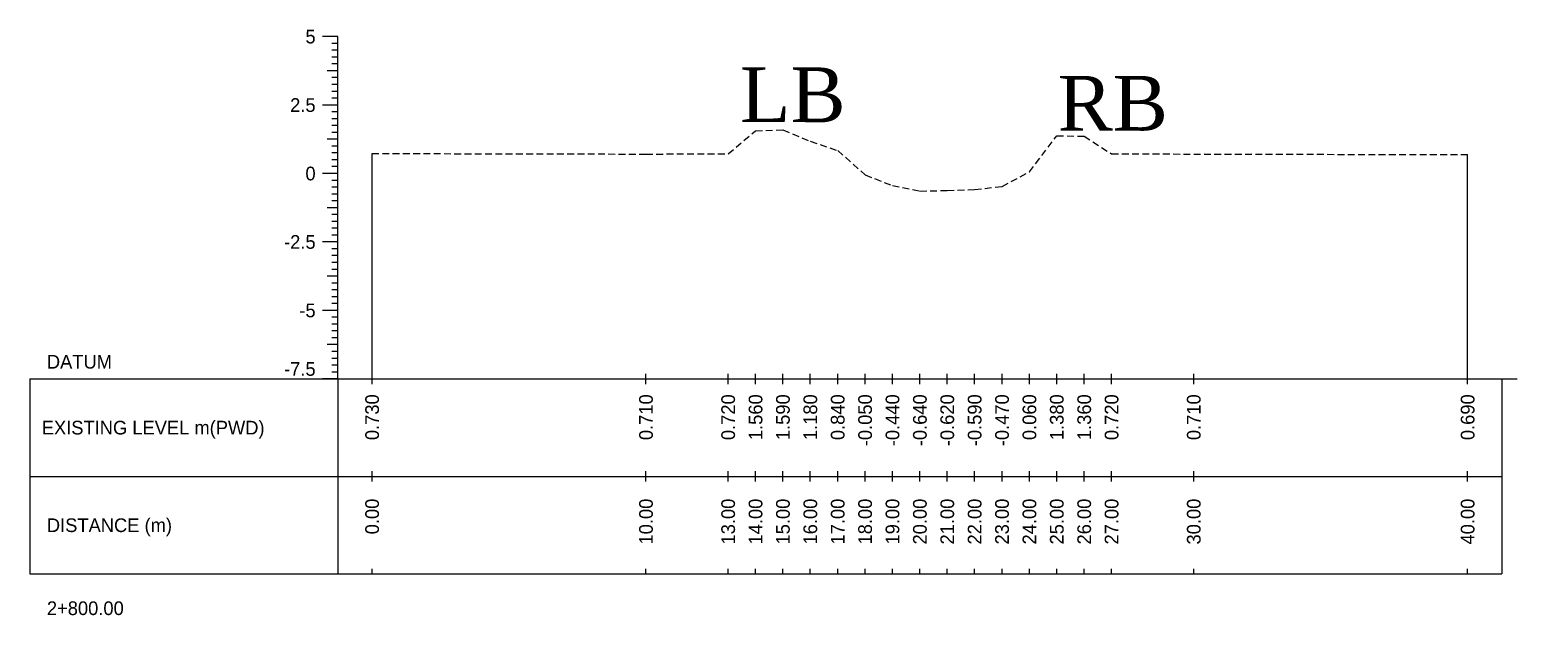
# Model space of a CAD drawing. Header units: inches. Extents: x 2917 to 4535, y -1482 to -1060.
# Drawn here: x 4272.8 to 4327.1, y -1107.3 to -1086 of the extents above; entities that cross this region are included whole.
import ezdxf
from ezdxf.enums import TextEntityAlignment as Align

# ---------------------------------------------------------------- set-up
doc = ezdxf.new("R2010")
doc.units = ezdxf.units.IN
doc.header["$MEASUREMENT"] = 0
doc.linetypes.add('HIDDEN', pattern=[0.375, 0.25, -0.125])
doc.layers.add('CS_Drawing', color=7, linetype='Continuous')
doc.layers.add('GL', color=3, linetype='HIDDEN')
doc.styles.add('romans', font='romans.shx')

msp = doc.modelspace()

# ---------------------------------------------------------------- linework, layer by layer
at = {"layer": 'CS_Drawing'}
for p, q in [((4284.033, -1086.201), (4283.47, -1086.201)), ((4284.033, -1086.201), (4283.639, -1086.201)), ((4284.033, -1086.201), (4283.808, -1086.201)), ((4284.033, -1098.701), (4284.033, -1086.201)), ((4284.033, -1086.451), (4283.808, -1086.451)), ((4284.033, -1086.701), (4283.808, -1086.701)), ((4284.033, -1086.951), (4283.808, -1086.951)), ((4284.033, -1087.201), (4283.808, -1087.201)), ((4284.033, -1087.451), (4283.639, -1087.451)), ((4284.033, -1087.451), (4283.808, -1087.451)), ((4284.033, -1087.701), (4283.808, -1087.701)), ((4284.033, -1087.951), (4283.808, -1087.951)), ((4284.033, -1088.201), (4283.808, -1088.201)), ((4284.033, -1088.701), (4283.47, -1088.701)), ((4284.033, -1088.701), (4283.639, -1088.701)), ((4284.033, -1088.451), (4283.808, -1088.451)), ((4284.033, -1088.701), (4283.808, -1088.701)), ((4284.033, -1088.951), (4283.808, -1088.951)), ((4284.033, -1089.201), (4283.808, -1089.201)), ((4284.033, -1089.451), (4283.808, -1089.451)), ((4284.033, -1089.951), (4283.639, -1089.951)), ((4284.033, -1089.701), (4283.808, -1089.701)), ((4284.033, -1089.951), (4283.808, -1089.951)), ((4284.033, -1090.201), (4283.808, -1090.201)), ((4284.033, -1090.451), (4283.808, -1090.451)), ((4285.283, -1098.701), (4285.283, -1090.471)), ((4325.283, -1098.701), (4325.283, -1090.511)), ((4284.033, -1090.701), (4283.808, -1090.701)), ((4284.033, -1090.951), (4283.808, -1090.951)), ((4284.033, -1091.201), (4283.47, -1091.201)), ((4284.033, -1091.201), (4283.639, -1091.201)), ((4284.033, -1091.201), (4283.808, -1091.201)), ((4284.033, -1091.451), (4283.808, -1091.451)), ((4284.033, -1091.701), (4283.808, -1091.701)), ((4284.033, -1091.951), (4283.808, -1091.951)), ((4284.033, -1092.201), (4283.808, -1092.201)), ((4284.033, -1092.451), (4283.639, -1092.451)), ((4284.033, -1092.451), (4283.808, -1092.451)), ((4284.033, -1092.701), (4283.808, -1092.701)), ((4284.033, -1092.951), (4283.808, -1092.951)), ((4284.033, -1093.201), (4283.808, -1093.201)), ((4284.033, -1093.701), (4283.47, -1093.701)), ((4284.033, -1093.701), (4283.639, -1093.701)), ((4284.033, -1093.451), (4283.808, -1093.451)), ((4284.033, -1093.701), (4283.808, -1093.701)), ((4284.033, -1093.951), (4283.808, -1093.951)), ((4284.033, -1094.201), (4283.808, -1094.201)), ((4284.033, -1094.451), (4283.808, -1094.451)), ((4284.033, -1094.701), (4283.808, -1094.701)), ((4284.033, -1094.951), (4283.639, -1094.951)), ((4284.033, -1094.951), (4283.808, -1094.951)), ((4284.033, -1095.201), (4283.808, -1095.201)), ((4284.033, -1095.451), (4283.808, -1095.451)), ((4284.033, -1095.701), (4283.808, -1095.701)), ((4284.033, -1095.951), (4283.808, -1095.951)), ((4284.033, -1096.201), (4283.47, -1096.201)), ((4284.033, -1096.201), (4283.639, -1096.201)), ((4284.033, -1096.201), (4283.808, -1096.201)), ((4284.033, -1096.451), (4283.808, -1096.451)), ((4284.033, -1096.701), (4283.808, -1096.701)), ((4284.033, -1096.951), (4283.808, -1096.951)), ((4284.033, -1097.451), (4283.639, -1097.451)), ((4284.033, -1097.201), (4283.808, -1097.201)), ((4284.033, -1097.451), (4283.808, -1097.451)), ((4284.033, -1097.701), (4283.808, -1097.701)), ((4284.033, -1097.951), (4283.808, -1097.951)), ((4272.783, -1098.701), (4284.033, -1098.701)), ((4272.783, -1098.701), (4272.783, -1105.826)), ((4284.033, -1098.701), (4283.47, -1098.701)), ((4284.033, -1098.701), (4283.639, -1098.701)), ((4284.033, -1098.201), (4283.808, -1098.201)), ((4284.033, -1098.451), (4283.808, -1098.451)), ((4284.033, -1098.701), (4283.808, -1098.701)), ((4284.033, -1098.701), (4326.533, -1098.701)), ((4284.033, -1098.701), (4284.033, -1105.826)), ((4285.283, -1098.889), (4285.283, -1098.514)), ((4295.283, -1098.889), (4295.283, -1098.514)), ((4298.283, -1098.889), (4298.283, -1098.514)), ((4299.283, -1098.889), (4299.283, -1098.514)), ((4300.283, -1098.889), (4300.283, -1098.514)), ((4301.283, -1098.889), (4301.283, -1098.514)), ((4302.283, -1098.889), (4302.283, -1098.514)), ((4303.283, -1098.889), (4303.283, -1098.514)), ((4304.283, -1098.889), (4304.283, -1098.514)), ((4305.283, -1098.889), (4305.283, -1098.514)), ((4306.283, -1098.889), (4306.283, -1098.514)), ((4307.283, -1098.889), (4307.283, -1098.514)), ((4308.283, -1098.889), (4308.283, -1098.514)), ((4309.283, -1098.889), (4309.283, -1098.514)), ((4310.283, -1098.889), (4310.283, -1098.514)), ((4311.283, -1098.889), (4311.283, -1098.514)), ((4312.283, -1098.889), (4312.283, -1098.514)), ((4315.283, -1098.889), (4315.283, -1098.514)), ((4325.283, -1098.889), (4325.283, -1098.514)), ((4326.533, -1098.701), (4327.095, -1098.701)), ((4326.533, -1098.701), (4326.926, -1098.701)), ((4326.533, -1098.701), (4326.758, -1098.701)), ((4326.533, -1098.701), (4326.533, -1105.826)), ((4272.783, -1102.264), (4284.033, -1102.264)), ((4284.033, -1102.264), (4326.533, -1102.264)), ((4284.033, -1102.264), (4326.533, -1102.264)), ((4285.283, -1102.451), (4285.283, -1102.076)), ((4295.283, -1102.451), (4295.283, -1102.076)), ((4298.283, -1102.451), (4298.283, -1102.076)), ((4299.283, -1102.451), (4299.283, -1102.076)), ((4300.283, -1102.451), (4300.283, -1102.076)), ((4301.283, -1102.451), (4301.283, -1102.076)), ((4302.283, -1102.451), (4302.283, -1102.076)), ((4303.283, -1102.451), (4303.283, -1102.076)), ((4304.283, -1102.451), (4304.283, -1102.076)), ((4305.283, -1102.451), (4305.283, -1102.076)), ((4306.283, -1102.451), (4306.283, -1102.076)), ((4307.283, -1102.451), (4307.283, -1102.076)), ((4308.283, -1102.451), (4308.283, -1102.076)), ((4309.283, -1102.451), (4309.283, -1102.076)), ((4310.283, -1102.451), (4310.283, -1102.076)), ((4311.283, -1102.451), (4311.283, -1102.076)), ((4312.283, -1102.451), (4312.283, -1102.076)), ((4315.283, -1102.451), (4315.283, -1102.076)), ((4325.283, -1102.451), (4325.283, -1102.076)), ((4285.283, -1105.826), (4285.283, -1105.639)), ((4295.283, -1105.826), (4295.283, -1105.639)), ((4298.283, -1105.826), (4298.283, -1105.639)), ((4299.283, -1105.826), (4299.283, -1105.639)), ((4300.283, -1105.826), (4300.283, -1105.639)), ((4301.283, -1105.826), (4301.283, -1105.639)), ((4302.283, -1105.826), (4302.283, -1105.639)), ((4303.283, -1105.826), (4303.283, -1105.639)), ((4304.283, -1105.826), (4304.283, -1105.639)), ((4305.283, -1105.826), (4305.283, -1105.639)), ((4306.283, -1105.826), (4306.283, -1105.639)), ((4307.283, -1105.826), (4307.283, -1105.639)), ((4308.283, -1105.826), (4308.283, -1105.639)), ((4309.283, -1105.826), (4309.283, -1105.639)), ((4310.283, -1105.826), (4310.283, -1105.639)), ((4311.283, -1105.826), (4311.283, -1105.639)), ((4312.283, -1105.826), (4312.283, -1105.639)), ((4315.283, -1105.826), (4315.283, -1105.639)), ((4325.283, -1105.826), (4325.283, -1105.639)), ((4272.783, -1105.826), (4284.033, -1105.826)), ((4284.033, -1105.826), (4326.533, -1105.826))]:
    msp.add_line(p, q, dxfattribs=at)
at = {"layer": 'GL'}
msp.add_lwpolyline([(4285.283, -1090.471), (4295.283, -1090.491), (4298.283, -1090.481), (4299.283, -1089.641), (4300.283, -1089.611), (4301.283, -1090.021), (4302.283, -1090.361), (4303.283, -1091.251), (4304.283, -1091.641), (4305.283, -1091.841), (4306.283, -1091.821), (4307.283, -1091.791), (4308.283, -1091.671), (4309.283, -1091.141), (4310.283, -1089.821), (4311.283, -1089.841), (4312.283, -1090.481), (4315.283, -1090.491), (4325.283, -1090.511)], dxfattribs=at)

# ---------------------------------------------------------------- texts
at = {"char_height": 2, "width": 27.14775, "attachment_point": 1, "style": 'romans'}
for s, insert in [('{\\fTimes New Roman|b0|i0|c0|p18;LB}', (4298.713, -1087.325)), ('{\\fTimes New Roman|b0|i0|c0|p18;RB}', (4310.312, -1087.635))]:
    msp.add_mtext(s, dxfattribs=dict(at, insert=insert))
at = {"layer": 'CS_Drawing'}
for s, p in [('5', (4283.22, -1086.201)), ('2.5', (4283.22, -1088.701)), ('0', (4283.22, -1091.201)), ('-2.5', (4283.22, -1093.701)), ('-5', (4283.22, -1096.201))]:
    msp.add_text(s, height=0.5, dxfattribs=at).set_placement(p, align=Align.MIDDLE_RIGHT)
for s, p in [('DATUM', (4273.408, -1098.076)), ('EXISTING LEVEL m(PWD)', (4273.221, -1100.482)), ('DISTANCE (m)', (4273.408, -1104.045)), ('2+800.00', (4273.408, -1107.076))]:
    msp.add_text(s, height=0.5, dxfattribs=at).set_placement(p, align=Align.MIDDLE_LEFT)
msp.add_text('-7.5', height=0.5, dxfattribs=at).set_placement((4283.22, -1098.589), align=Align.RIGHT)
for s, p in [('0.730', (4285.283, -1099.264)), ('0.710', (4295.283, -1099.264)), ('0.720', (4298.283, -1099.264)), ('1.560', (4299.283, -1099.264)), ('1.590', (4300.283, -1099.264)), ('1.180', (4301.283, -1099.264)), ('0.840', (4302.283, -1099.264)), ('-0.050', (4303.283, -1099.264)), ('-0.440', (4304.283, -1099.264)), ('-0.640', (4305.283, -1099.264)), ('-0.620', (4306.283, -1099.264)), ('-0.590', (4307.283, -1099.264)), ('-0.470', (4308.283, -1099.264)), ('0.060', (4309.283, -1099.264)), ('1.380', (4310.283, -1099.264)), ('1.360', (4311.283, -1099.264)), ('0.720', (4312.283, -1099.264)), ('0.710', (4315.283, -1099.264)), ('0.690', (4325.283, -1099.264)), ('0.00', (4285.283, -1103.076)), ('10.00', (4295.283, -1103.076)), ('13.00', (4298.283, -1103.076)), ('14.00', (4299.283, -1103.076)), ('15.00', (4300.283, -1103.076)), ('16.00', (4301.283, -1103.076)), ('17.00', (4302.283, -1103.076)), ('18.00', (4303.283, -1103.076)), ('19.00', (4304.283, -1103.076)), ('20.00', (4305.283, -1103.076)), ('21.00', (4306.283, -1103.076)), ('22.00', (4307.283, -1103.076)), ('23.00', (4308.283, -1103.076)), ('24.00', (4309.283, -1103.076)), ('25.00', (4310.283, -1103.076)), ('26.00', (4311.283, -1103.076)), ('27.00', (4312.283, -1103.076)), ('30.00', (4315.283, -1103.076)), ('40.00', (4325.283, -1103.076))]:
    msp.add_text(s, height=0.5, rotation=90, dxfattribs=at).set_placement(p, align=Align.MIDDLE_RIGHT)

doc.saveas('drawing.dxf')
